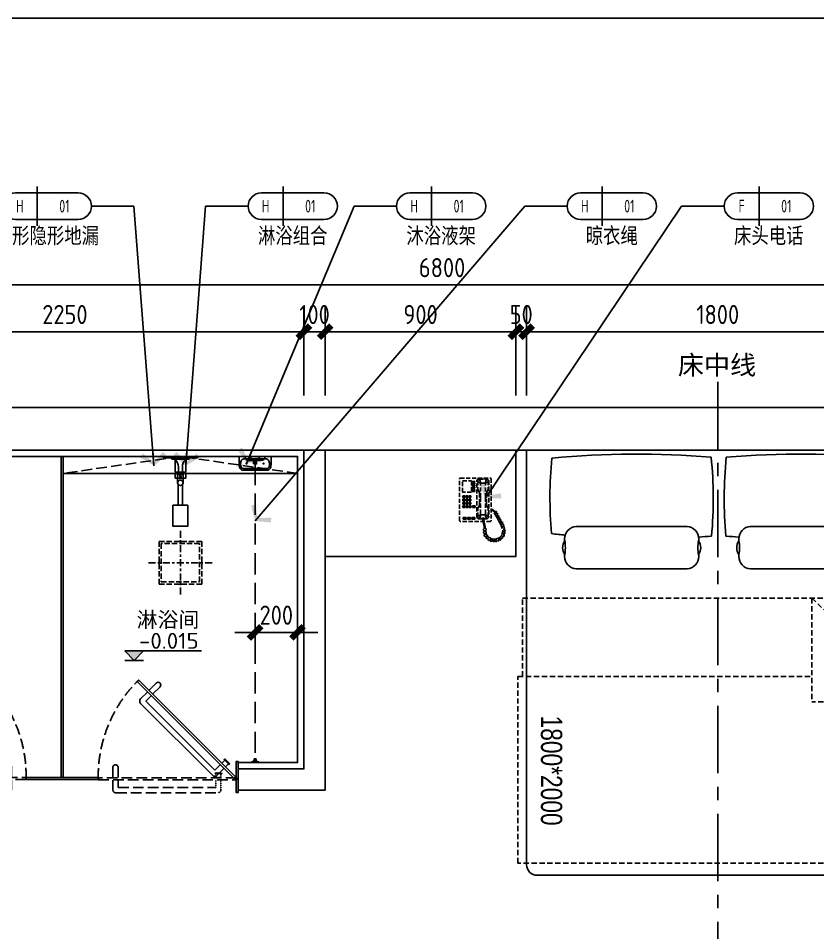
# Model space of a CAD drawing. Extents: x 220391 to 385981, y 332279 to 483868.
# Drawn here: x 236271 to 240033, y 479567 to 483868 of the extents above; entities that cross this region are included whole.
import ezdxf
from ezdxf.enums import TextEntityAlignment as Align

# ---------------------------------------------------------------- set-up
doc = ezdxf.new("R2010")
doc.units = 0
doc.header["$MEASUREMENT"] = 0
for name, pattern in [('ACAD_ISO03W100', [30, 12, -18]), ('CENTER', [50.8, 31.75, -6.35, 6.35, -6.35]), ('DASH', [0.35, 0.25, -0.1]), ('DOM-虚线', [0.35, 0.25, -0.1]), ('HIDDEN', [0.375, 0.25, -0.125, 0, 0]), ('家具平面底图$0$DOM-虚线', [0.35, 0.25, -0.1]), ('家具平面底图$0$DOM-门开启线', [0.666666, 0.333333, -0.111111, 0.111111, -0.111111])]:
    doc.linetypes.add(name, pattern=pattern)
for name, color, linetype in [('0-索引文字', 50, 'Continuous'), ('F-洁具-DOM', 1, 'Continuous'), ('F-活动家私(0.25)-DOM', 51, 'Continuous'), ('G-建筑窗线 、玻璃隔断', 2, 'Continuous'), ('G-装饰造型轮廓线、电气提示线', 3, 'Continuous'), ('P-平面门', 2, 'Continuous'), ('墙壁', 160, 'Continuous')]:
    doc.layers.add(name, color=color, linetype=linetype)
doc.styles.add('DOM-romans.shx', font='dim.shx')
doc.styles.add('st', font='', dxfattribs={"width": 0.7})
doc.styles.add('家具平面底图$0$st', font='')
doc.styles.get('st').set_extended_font_data('SimSun')
doc.styles.get('家具平面底图$0$st').set_extended_font_data('YouYuan')
doc.dimstyles.new('DOM_DIM_1 80', dxfattribs={"dimscale": 60, "dimtxt": 1.5, "dimasz": 0.8, "dimexe": 2, "dimexo": 1.5, "dimgap": 0.6, "dimtad": 1, "dimdec": 0, "dimrnd": 5, "dimzin": 12, "dimdsep": 46, "dimtxsty": 'DOM-romans.shx', "dimblk": 'DOM_Dimension_Tick', "dimcen": 0.125, "dimclrd": 44, "dimclre": 44, "dimclrt": 50, "dimadec": 0, "dimazin": 0, "dimtfac": 1, "dimtdec": 0, "dimtix": 1, "dimtmove": 2, "dimatfit": 3, "dimldrblk": 'DOM_Leader_Arrow', "dimfxl": 0, "dimtvp": 1, "dimtolj": 1, "dimtzin": 0, "dimarcsym": 0})

# ---------------------------------------------------------------- blocks, each defined once
blk = doc.blocks.new('dfew333233eeeeeewe')
at = {"color": 8, "linetype": 'DASH', "ltscale": 0.2}
for p, q in [((-45.8, -82.3), (-1, -82.3)), ((-36, -107.3), (-1, -107.3))]:
    blk.add_line(p, q, dxfattribs=at)
at = {"color": 1}
for p, q in [((21.7, -100.6), (53.4, -68.9)), ((360.1, -460.5), (21.7, -122.1)), ((46.3, -111.3), (71, -86.6)), ((370.8, -435.9), (46.3, -111.3)), ((404.1, -402.6), (438.3, -368.4)), ((395.6, -411.1), (370.8, -435.9)), ((413.3, -428.8), (381.6, -460.5))]:
    blk.add_line(p, q, dxfattribs=at)
at = {"color": 8, "linetype": 'DASH', "ltscale": 200}
for p, q in [((-61, -576.1), (-61, -97.5)), ((-36, -566.3), (-36, -107.3)), ((-1, -591.3), (-45.8, -591.3)), ((-1, -566.3), (-36, -566.3)), ((11, -566.3), (59.4, -566.3))]:
    blk.add_line(p, q, dxfattribs=at)
blk.add_lwpolyline([(0, -10), (10, -10), (10, -660), (0, -660)], close=True, dxfattribs=at)
at = {"color": 1}
for points in [[(2.9, -17.1), (10, -10), (469.6, -469.6), (462.5, -476.7)], [(75, -41), (98.9, -64.9), (96.1, -67.8), (72.2, -43.9)], [(92.9, -64.7), (79.5, -78.1), (61.8, -60.4), (75.3, -47)]]:
    blk.add_lwpolyline(points, close=True, dxfattribs=at)
at = {"color": 8, "linetype": 'DASH', "ltscale": 0.2}
for points in [[(30, -107.3), (11, -107.3), (11, -82.3), (30, -82.3)], [(34, -77.9), (34, -111.7), (30, -111.7), (30, -77.9)]]:
    blk.add_lwpolyline(points, close=True, dxfattribs=at)
at = {"color": 1}
blk.add_lwpolyline([(421.7, -420.3), (455.3, -386.8)], dxfattribs=at)
at = {"color": 8, "linetype": 'DASH', "ltscale": 200}
blk.add_lwpolyline([(11, -591.3), (58.5, -591.3)], dxfattribs=at)
at = {"color": 8, "linetype": 'DASH', "ltscale": 0.2}
blk.add_arc((-45.8, -97.5), 15.2, 90, 180, dxfattribs=at)
at = {"color": 1}
for centre, radius, start, end in [((32.4, -111.3), 15.2, 135, 225), ((446.5, -377.9), 12.5, 314.9499, 133.5151), ((370.8, -449.7), 15.2, 225, 315)]:
    blk.add_arc(centre, radius, start, end, dxfattribs=at)
at = {"color": 8, "linetype": 'DASH', "ltscale": 200}
for centre, radius, start, end in [((17.2, -27.8), 632.3, 268.892, 315.2265), ((-45.8, -576.1), 15.2, 180, 270), ((58.5, -578.8), 12.5, 269.9499, 88.5151)]:
    blk.add_arc(centre, radius, start, end, dxfattribs=at)
blk = doc.blocks.new('eahrhrhh')
at = {"color": 1}
blk.add_wipeout([(-900, 0), (900, 0), (900, -696.9), (926.1, -696.9), (926.1, -1065.3), (947.8, -1065.3), (947.8, -1942.7), (900, -1942.7), (900, -1950), (898.6, -1961.8), (893.2, -1975.1), (885.4, -1985.4), (874.4, -1993.6), (861.8, -1998.6), (850, -2000), (837.3, -2000), (-850, -2000), (-866.5, -1997.2), (-878.4, -1991.2), (-885.4, -1985.4), (-893.5, -1974.6), (-897.6, -1965.4), (-899.5, -1956.8), (-900, -1950)], dxfattribs=at)
at = {"color": 8, "linetype": 'HIDDEN', "ltscale": 100}
for p in [(443.2, -696.9), (947.8, -1184)]:
    blk.add_line(p, (443.2, -1184), dxfattribs=at)
blk.add_lwpolyline([(-900, 0), (-900, -1950, 0.414214), (-850, -2000), (850, -2000, 0.414214), (900, -1950), (900, 0)], format="xyb", close=True)
at = {"color": 8}
for points in [[(-144.6, -559), (-665.9, -559, -0.392708), (-720.9, -499.8, -0.035252), (-720.3, -491.5, 0.092308), (-720.3, -426.5, -0.035252), (-720.9, -418.1, -0.392708), (-665.9, -359), (-144.6, -359, -0.392708), (-89.7, -418.1, -0.035252), (-90.3, -426.5, 0.092308), (-90.3, -491.5, -0.035252), (-89.7, -499.8, -0.392708), (-144.6, -559, 27.022466)], [(153.7, -559), (675, -559, 0.392708), (729.9, -499.8, 0.035252), (729.3, -491.5, -0.092308), (729.3, -426.5, 0.035252), (729.9, -418.1, 0.392708), (675, -359), (153.7, -359, 0.392708), (98.8, -418.1, 0.035252), (99.3, -426.5, -0.092308), (99.3, -491.5, 0.035252), (98.8, -499.8, 0.392708), (153.7, -559, -27.022466)], [(-720.3, -426.5, 0.307692), (-720.3, -491.5, -1.888889)], [(-90.3, -426.5, -0.307692), (-90.3, -491.5, 1.888889)], [(99.3, -426.5, 0.307692), (99.3, -491.5, -1.888889)], [(729.3, -426.5, -0.307692), (729.3, -491.5, 1.888889)]]:
    blk.add_lwpolyline(points, format="xyb", dxfattribs=at)
at = {"color": 8, "linetype": 'HIDDEN', "ltscale": 100}
for points in [[(-918.8, -1065.3), (-918.8, -696.9), (926.1, -696.9), (926.1, -1065.3)], [(443.2, -696.9), (947.8, -1184)], [(824.8, -1065.3), (947.8, -1065.3), (947.8, -1942.7), (-940.5, -1942.7), (-940.5, -1065.3), (443.2, -1065.3)]]:
    blk.add_lwpolyline(points, dxfattribs=at)
at = {"color": 8}
for centre, radius, start, end in [((1123, -224.7), 1912.9, 174.391, 185.0469), ((-384.8, -4244.7), 4225.5, 85.1983, 95.3771), ((-1934.1, -229), 1912.9, 354.724, 5.851), ((1943.1, -229), 1912.9, 174.149, 185.276), ((393.9, -4244.7), 4225.5, 84.6229, 94.8017), ((-1113.9, -224.7), 1912.9, 354.9531, 5.609), ((-368.5, 3293.2), 3709.4, 263.5905, 264.5939), ((-318.5, 3293.2), 3709.4, 273.5253, 274.4716), ((327.5, 3293.2), 3709.4, 265.5284, 266.4747), ((377.5, 3293.2), 3709.4, 275.4061, 276.4095)]:
    blk.add_arc(centre, radius, start, end, dxfattribs=at)
at = {"layer": 'F-活动家私(0.25)-DOM', "color": 8, "style": '家具平面底图$0$st', "width": 0.8}
blk.add_text('1800*2000', height=100, rotation=270, dxfattribs=at).set_placement((-782.2, -1507.5), align=Align.MIDDLE_CENTER)
blk = doc.blocks.new('A$C3f9b4c59')
at = {"layer": 'F-活动家私(0.25)-DOM'}
blk.add_blockref('eahrhrhh', (0, 0), dxfattribs=at)
blk = doc.blocks.new('家具平面底图$0$A$C3001446E')
at = {"color": 8, "linetype": '家具平面底图$0$DOM-门开启线', "ltscale": 100}
for p, q in [((-500, 150), (-500, -150)), ((-350, 0), (-650, 0))]:
    blk.add_line(p, q, dxfattribs=at)
at = {"color": 250}
for p, q in [((-131.9, 9.6), (-229.4, 9.6)), ((-85.6, 12.4), (-124.2, 12.4)), ((-85.6, -13.1), (-85.6, 12.4)), ((-85.6, -9.7), (-85.6, 9)), ((-85.6, 9), (-49.5, 9)), ((-131.9, -10.4), (-229.4, -10.4)), ((-85.6, -13.1), (-124.2, -13.1)), ((0, -25), (-5.9, -25))]:
    blk.add_line(p, q, dxfattribs=at)
for p, q in [((-102.2, 25, 0), (-102.2, -25, 0)), ((-77.2, 25, 0), (-102.2, 25, 0)), ((-74.7, 20.8, 0), (-79.9, 20.8, 0)), ((-77.2, 25, 0), (-77.2, 20.8, 0)), ((-13, 25, 0), (-74.7, 25, 0)), ((-77.2, -25, 0), (-102.2, -25, 0)), ((-74.7, -20.8, 0), (-79.9, -20.8, 0)), ((-77.2, -20.8, 0), (-77.2, -25, 0)), ((-13, -25, 0), (-74.7, -25, 0))]:
    blk.add_line(p, q)
at = {"color": 8}
blk.add_line((-74.7, 25, 0), (-74.7, -25, 0), dxfattribs=at)
at = {"linetype": '家具平面底图$0$DOM-虚线', "ltscale": 100}
blk.add_lwpolyline([(-600, -100), (-600, 100), (-400, 100), (-400, -100)], close=True, dxfattribs=at)
at = {"color": 8, "linetype": '家具平面底图$0$DOM-虚线', "ltscale": 100}
blk.add_lwpolyline([(-590, -90), (-590, 90), (-410, 90), (-410, -90)], close=True, dxfattribs=at)
for points in [[(-6.5, -80), (-6.5, 80), (0, 80), (0, -80)], [(-13, -40), (-13, 40), (-6.5, 40), (-6.5, -40)]]:
    blk.add_lwpolyline(points, close=True)
at = {"color": 250}
for points in [[(-229.4, -35.4), (-229.4, 34.6), (-328.7, 34.6), (-328.7, -35.4)], [(0, -25), (-9.8, -25), (-9.8, 25), (0, 25)]]:
    blk.add_lwpolyline(points, close=True, dxfattribs=at)
for points in [[(-9.8, 25), (-14.6, 25, -0.211273), (-49.5, 9, -0.201002)], [(-9.8, -25), (-14.6, -25, 0.210081), (-49.1, -9.7), (-85.6, -9.7)]]:
    blk.add_lwpolyline(points, format="xyb", dxfattribs=at)
blk.add_circle((-124, -0.4), 12.7, dxfattribs=at)
at = {"color": 8}
blk.add_circle((-93.8, 0), 4.17, dxfattribs=at)
blk.add_arc((-43.8, 0, 0), 41.7, 143.1301, 216.8699, dxfattribs=at)
blk = doc.blocks.new('家具平面底图$0$A$C271434D2')
for p, q in [((75, 0), (-75, 0)), ((-75, 0), (-20, 0)), ((-75, 0), (-75, -38.8)), ((75, 0), (20, 0)), ((75, 0), (75, -38.8)), ((-45.1, -65), (-56.6, -65)), ((-45.1, -65), (45.1, -65)), ((45.1, -65), (56.6, -65))]:
    blk.add_line(p, q)
at = {"color": 8}
for p, q in [((-50.1, -10.4), (-22.9, -10.4)), ((-22.9, -10.4), (22.9, -10.4)), ((-20, 0), (-20, -7.5)), ((20, 0), (20, -7.5)), ((50.1, -10.4), (22.9, -10.4)), ((-45.1, -56.7), (-56.7, -56.7)), ((-45.1, -65), (-45.1, -56.7)), ((45.1, -56.7), (-45.1, -56.7)), ((45.1, -65), (45.1, -56.7)), ((45.1, -56.7), (56.7, -56.7))]:
    blk.add_line(p, q, dxfattribs=at)
for centre in [(-40, -33.5), (0, -33.5), (40, -33.5)]:
    blk.add_circle(centre, 2.5, dxfattribs=at)
for centre, radius, start, end in [((-40.3, -39.7), 34.7, 178.5178, 209.9151), ((40.3, -39.7), 34.7, 330.0849, 1.4822), ((-56.2, -48.5), 16.5, 211.2187, 271.3515), ((56.2, -48.5), 16.5, 268.6485, 328.7813)]:
    blk.add_arc(centre, radius, start, end)
for centre, radius, start, end in [((-22.3, -36.6), 45.6, 176.4902, 196.8871), ((-35.7, -34.3), 32.2, 148.4973, 179.159), ((-49.6, -27), 16.6, 91.8932, 144.9415), ((-22.9, -7.5), 2.95, 270, 0), ((22.9, -7.5), 2.95, 180, 270), ((49.6, -27), 16.6, 35.0585, 88.1068), ((35.7, -34.3), 32.2, 0.841, 31.5027), ((22.3, -36.6), 45.6, 343.1129, 3.5098), ((-56.5, -46.7), 9.98, 198.5079, 269.357), ((56.5, -46.7), 9.98, 270.643, 341.4921)]:
    blk.add_arc(centre, radius, start, end, dxfattribs=at)
blk = doc.blocks.new('A$C0550754B')
at = {"layer": 'F-洁具-DOM'}
for p, q in [((0, 0), (-35, 0)), ((-22.5, 11.7), (-22.5, 14.3)), ((-12.5, 14.3), (-22.5, 14.3)), ((-22.5, 11.7), (-20.8, 11.7)), ((-22.5, 6.3), (-22.5, 9)), ((-22.5, 9), (-20.8, 9)), ((-21, 0), (-21, 0)), ((-12.5, 11.7), (-14.2, 11.7)), ((-12.5, 9), (-14.2, 9)), ((-14, 0), (-14, 0)), ((-12.5, 11.7), (-12.5, 14.3)), ((-12.5, 6.3), (-12.5, 9))]:
    blk.add_line(p, q, dxfattribs=at)
blk.add_lwpolyline([(0, 0), (0, -3), (-35, -3), (-35, 0)], dxfattribs=at)
blk.add_lwpolyline([(-25, 6.3), (-25, 0), (-10, 0), (-10, 6.3)], close=True, dxfattribs=at)
for centre, start, end in [((-20.8, 10.3), 270, 90), ((-14.2, 10.3), 90, 270)]:
    blk.add_arc(centre, 1.33, start, end, dxfattribs=at)
blk = doc.blocks.new('A$C94589583')
at = {"layer": 'F-洁具-DOM'}
for p, q in [((-29.4, 27.5), (-29.4, -27.5)), ((-24.4, 3.5), (-29.4, 3.5)), ((-24.4, -3.5), (-29.4, -3.5))]:
    blk.add_line(p, q, dxfattribs=at)
at = {"layer": 'F-洁具-DOM', "color": 8, "linetype": 'DASH', "ltscale": 400}
blk.add_line((-14.4, 0), (1373.5, 0), dxfattribs=at)
at = {"layer": 'F-洁具-DOM'}
blk.add_lwpolyline([(-14.4, -7.5), (-24.4, -7.5), (-24.4, 7.5), (-14.4, 7.5)], close=True, dxfattribs=at)
for centre, start, end in [((-49.4, 27.5), 0, 90), ((-49.4, -27.5), 270, 0)]:
    blk.add_arc(centre, 20, start, end, dxfattribs=at)
at = {"layer": 'F-洁具-DOM', "xscale": -1, "rotation": 90}
blk.add_blockref('A$C0550754B', (1387.8, -17.5), dxfattribs=at)
blk = doc.blocks.new('DOM_Dimension_Tick')
at = {"color": 0, "linetype": 'ByBlock'}
for p, q in [((-1.091, 0), (0, 0)), ((0, 0), (1.091, 0))]:
    blk.add_line(p, q, dxfattribs=at)
at = {"color": 0, "linetype": 'Continuous', "const_width": 0.608}
blk.add_lwpolyline([(-0.61, -0.61), (0.61, 0.61)], dxfattribs=at)
blk = doc.blocks.new('*D497')
at = {"color": 44, "lineweight": -2, "transparency": 16777216}
for p, q in [((237585, 480997.1), (237585, 480859.7)), ((237337, 480979.7), (237289, 480979.7)), ((237385, 480988.4), (237385, 480859.7)), ((237585, 480979.7), (237385, 480979.7)), ((237633, 480979.7), (237681, 480979.7))]:
    blk.add_line(p, q, dxfattribs=at)
at = {"layer": 'Defpoints', "color": 0, "transparency": 16777216}
for p in [(237385, 481078.4), (237585, 481087.1), (237385, 480979.7)]:
    blk.add_point(p, dxfattribs=at)
at = {"color": 44, "lineweight": -2, "transparency": 16777216, "xscale": 48, "yscale": 48, "zscale": 48}
blk.add_blockref('DOM_Dimension_Tick', (237385, 480979.7), dxfattribs=at)
at = {"color": 44, "lineweight": -2, "transparency": 16777216, "xscale": 48, "yscale": 48, "zscale": 48, "rotation": 180}
blk.add_blockref('DOM_Dimension_Tick', (237585, 480979.7), dxfattribs=at)
at = {"color": 50, "transparency": 16777216, "insert": (237485, 481060.7), "char_height": 90, "attachment_point": 5, "style": 'DOM-romans.shx'}
blk.add_mtext('\\A1;200', dxfattribs=at)
blk = doc.blocks.new('DOM_Leader_Arrow')
at = {"color": 0, "linetype": 'ByBlock'}
blk.add_line((0, 0), (-1.5, 0), dxfattribs=at)
for points in [[(-1.288, 1.003), (-0.895, 1.278), (-0.36, 0), (0, 0)], [(-1.288, -1.003), (-0.895, -1.278), (-0.36, 0), (0, 0)]]:
    blk.add_solid(points, dxfattribs=at)
blk = doc.blocks.new('fsdggag')
at = {"layer": 'F-活动家私(0.25)-DOM', "color": 8, "linetype": 'DOM-虚线', "ltscale": 80}
for p, q in [((-71.8, 204), (-74.7, 201.1)), ((-74.7, 201.1), (-74.7, 2.9)), ((71.8, 204), (-71.8, 204)), ((-56, 199.7), (-63.2, 192.5)), ((-63.2, 192.5), (-63.2, 20.1)), ((-58.9, 195.4), (-60.3, 189.7)), ((-60.3, 189.7), (-60.3, 150.9)), ((-60.3, 189.7), (-47.4, 176.7)), ((-53.2, 198.3), (-58.9, 195.4)), ((-12.9, 199.7), (-56, 199.7)), ((-18.7, 198.3), (-53.2, 198.3)), ((-46, 179.6), (-53.2, 198.3)), ((-47.4, 176.7), (-46, 179.6)), ((-47.4, 112.1), (-47.4, 176.7)), ((-46, 179.6), (-25.9, 179.6)), ((-25.9, 179.6), (-18.7, 198.3)), ((-24.4, 176.7), (-25.9, 179.6)), ((-11.5, 189.7), (-24.4, 176.7)), ((-24.4, 112.1), (-24.4, 176.7)), ((-18.7, 198.3), (-12.9, 195.4)), ((-7.2, 192.5), (-12.9, 199.7)), ((-12.9, 195.4), (-11.5, 189.7)), ((-11.5, 189.7), (-11.5, 150.9)), ((-7.2, 18.7), (-7.2, 192.5)), ((2.9, 183.9), (2.9, 188.2)), ((2.9, 188.2), (14.4, 188.2)), ((14.4, 183.9), (2.9, 183.9)), ((2.9, 179.6), (14.4, 179.6)), ((2.9, 175.3), (2.9, 179.6)), ((14.4, 175.3), (2.9, 175.3)), ((14.4, 188.2), (14.4, 183.9)), ((14.4, 179.6), (14.4, 175.3)), ((18.7, 191.1), (18.7, 137.9)), ((60.3, 191.1), (18.7, 191.1)), ((60.3, 137.9), (60.3, 191.1)), ((74.7, 201.1), (71.8, 204)), ((74.7, 2.9), (74.7, 201.1)), ((-60.3, 150.9), (-57.5, 143.7)), ((-57.5, 143.7), (-53.2, 136.5)), ((-53.2, 136.5), (-51.7, 126.4)), ((-18.7, 136.5), (-20.1, 126.4)), ((-14.4, 143.7), (-18.7, 136.5)), ((-11.5, 150.9), (-14.4, 143.7)), ((2.9, 171), (14.4, 171)), ((2.9, 166.7), (2.9, 171)), ((14.4, 166.7), (2.9, 166.7)), ((2.9, 162.4), (14.4, 162.4)), ((2.9, 158), (2.9, 162.4)), ((14.4, 158), (2.9, 158)), ((2.9, 153.7), (14.4, 153.7)), ((2.9, 149.4), (2.9, 153.7)), ((14.4, 149.4), (2.9, 149.4)), ((2.9, 145.1), (14.4, 145.1)), ((2.9, 140.8), (2.9, 145.1)), ((14.4, 140.8), (2.9, 140.8)), ((14.4, 171), (14.4, 166.7)), ((14.4, 162.4), (14.4, 158)), ((14.4, 153.7), (14.4, 149.4)), ((14.4, 145.1), (14.4, 140.8)), ((18.7, 137.9), (60.3, 137.9)), ((-51.7, 126.4), (-51.7, 112.1)), ((-51.7, 84.8), (-51.7, 112.1)), ((-47.4, 112.1), (-47.4, 34.5)), ((-24.4, 112.1), (-24.4, 34.5)), ((-20.1, 126.4), (-20.1, 112.1)), ((-20.1, 84.8), (-20.1, 112.1)), ((21.6, 120.7), (21.6, 112.1)), ((30.2, 120.7), (21.6, 120.7)), ((21.6, 112.1), (30.2, 112.1)), ((30.2, 104.9), (21.6, 104.9)), ((21.6, 104.9), (21.6, 96.3)), ((21.6, 96.3), (30.2, 96.3)), ((21.6, 89.1), (21.6, 80.5)), ((30.2, 89.1), (21.6, 89.1)), ((30.2, 112.1), (30.2, 120.7)), ((30.2, 96.3), (30.2, 104.9)), ((30.2, 80.5), (30.2, 89.1)), ((44.5, 120.7), (35.9, 120.7)), ((35.9, 120.7), (35.9, 112.1)), ((35.9, 112.1), (44.5, 112.1)), ((44.5, 104.9), (35.9, 104.9)), ((35.9, 104.9), (35.9, 96.3)), ((35.9, 96.3), (44.5, 96.3)), ((44.5, 89.1), (35.9, 89.1)), ((35.9, 89.1), (35.9, 80.5)), ((44.5, 112.1), (44.5, 120.7)), ((44.5, 96.3), (44.5, 104.9)), ((44.5, 80.5), (44.5, 89.1)), ((58.9, 120.7), (50.3, 120.7)), ((50.3, 120.7), (50.3, 112.1)), ((50.3, 112.1), (58.9, 112.1)), ((58.9, 104.9), (50.3, 104.9)), ((50.3, 104.9), (50.3, 96.3)), ((50.3, 96.3), (58.9, 96.3)), ((58.9, 89.1), (50.3, 89.1)), ((50.3, 89.1), (50.3, 80.5)), ((58.9, 112.1), (58.9, 120.7)), ((58.9, 96.3), (58.9, 104.9)), ((58.9, 80.5), (58.9, 89.1)), ((-99.8, 43.3), (-98.7, 46.5)), ((-95.2, 35.7), (-99.8, 43.3)), ((-98.7, 46.5), (-95.5, 47.3)), ((-95.5, 47.3), (-90.2, 47.6)), ((-88.8, 43.8), (-91.7, 43.8)), ((-91.7, 43.8), (-88.2, 40.9)), ((-90.2, 47.6), (-86.1, 53.1)), ((-87, 45.6), (-88.8, 43.8)), ((-83.2, 48.2), (-87, 45.6)), ((-86.1, 53.1), (-82.7, 55.2)), ((-80, 50.5), (-83.2, 48.2)), ((-82.7, 55.2), (-74.7, 56)), ((-74.7, 51.7), (-80, 50.5)), ((-60.3, 60.3), (-57.5, 67.5)), ((-60.3, 21.6), (-60.3, 60.3)), ((-57.5, 67.5), (-53.2, 74.7)), ((-53.2, 74.7), (-51.7, 84.8)), ((-18.7, 74.7), (-20.1, 84.8)), ((-14.4, 67.5), (-18.7, 74.7)), ((-11.5, 60.3), (-14.4, 67.5)), ((-11.5, 21.6), (-11.5, 60.3)), ((12.9, 73.3), (1.4, 73.3)), ((1.4, 73.3), (1.4, 64.7)), ((1.4, 64.7), (12.9, 64.7)), ((12.9, 64.7), (12.9, 73.3)), ((21.6, 80.5), (30.2, 80.5)), ((30.2, 73.3), (21.6, 73.3)), ((21.6, 73.3), (21.6, 64.7)), ((21.6, 64.7), (30.2, 64.7)), ((30.2, 64.7), (30.2, 73.3)), ((35.9, 80.5), (44.5, 80.5)), ((44.5, 73.3), (35.9, 73.3)), ((35.9, 73.3), (35.9, 64.7)), ((35.9, 64.7), (44.5, 64.7)), ((44.5, 64.7), (44.5, 73.3)), ((50.3, 80.5), (58.9, 80.5)), ((58.9, 73.3), (50.3, 73.3)), ((50.3, 73.3), (50.3, 64.7)), ((50.3, 64.7), (58.9, 64.7)), ((58.9, 64.7), (58.9, 73.3)), ((-121.6, 3.4), (-118.4, 9.5)), ((-117.3, -4.5), (-121.6, 3.4)), ((-110, 1.7), (-119.3, -15.2)), ((-118.4, 9.5), (-110.6, 6.9)), ((-115.8, 13.6), (-112.9, 20)), ((-110.6, 6.9), (-115.8, 13.6)), ((-112.9, 20), (-105, 16.5)), ((-111.2, 23.2), (-108.8, 27.8)), ((-105, 16.5), (-111.2, 23.2)), ((-108.8, 4.6), (-110.9, 4)), ((-110.9, 4), (-110, 1.7)), ((-108.8, 27.8), (-100.4, 25.2)), ((-102.7, 16.5), (-108.8, 4.6)), ((-105, 33.7), (-102.7, 38)), ((-100.4, 25.2), (-105, 33.7)), ((-102.7, 38), (-95.2, 35.7)), ((-93.4, 32.2), (-102.7, 16.5)), ((-88.2, 40.9), (-93.4, 32.2)), ((-74.7, 2.9), (-71.8, 0)), ((-71.8, 0), (71.8, 0)), ((-63.2, 20.1), (-56, 11.5)), ((-60.3, 21.6), (-47.4, 34.5)), ((-58.9, 15.8), (-60.3, 21.6)), ((-53.2, 12.9), (-58.9, 15.8)), ((-56, 11.5), (-39.2, 11.5)), ((-46, 31.6), (-53.2, 12.9)), ((-39.1, 12.9), (-53.2, 12.9)), ((-47.4, 34.5), (-46, 31.6)), ((-46, 31.6), (-25.9, 31.6)), ((-41.7, -3.6), (-39.6, 5.7)), ((-39.6, 5.7), (-38.8, 17.2)), ((-38.8, 17.2), (-34.5, 17.2)), ((-34.7, 4.9), (-38.2, -9.7)), ((-34.5, 17.2), (-34.7, 4.9)), ((-18.7, 12.9), (-34.6, 12.9)), ((-34.6, 11.5), (-14.4, 11.5)), ((-24.4, 34.5), (-25.9, 31.6)), ((-25.9, 31.6), (-18.7, 12.9)), ((-11.5, 21.6), (-24.4, 34.5)), ((-18.7, 12.9), (-12.9, 15.8)), ((-14.4, 11.5), (-7.2, 18.7)), ((-12.9, 15.8), (-11.5, 21.6)), ((2.9, 18.7), (17.2, 18.7)), ((2.9, 10.1), (2.9, 18.7)), ((17.2, 10.1), (2.9, 10.1)), ((17.2, 18.7), (17.2, 10.1)), ((23, 10.1), (23, 18.7)), ((23, 18.7), (37.4, 18.7)), ((37.4, 10.1), (23, 10.1)), ((37.4, 18.7), (37.4, 10.1)), ((43.1, 10.1), (43.1, 18.7)), ((43.1, 18.7), (57.5, 18.7)), ((57.5, 10.1), (43.1, 10.1)), ((57.5, 18.7), (57.5, 10.1)), ((71.8, 0), (74.7, 2.9)), ((-140.8, -45.8), (-139.4, -38.5)), ((-139.4, -38.5), (-131.5, -38.5)), ((-137.6, -32.7), (-135.6, -26)), ((-131.5, -38.5), (-137.6, -32.7)), ((-135.6, -26), (-126.3, -26.3)), ((-134.7, -23.1), (-132.1, -14.4)), ((-126.3, -26.3), (-134.7, -23.1)), ((-132.1, -14.4), (-123.4, -15.2)), ((-119.3, -15.2), (-128.9, -42.6)), ((-128.9, -42.6), (-124.8, -64.4)), ((-128.6, -6.8), (-125.4, -2.1)), ((-123.4, -15.2), (-128.6, -6.8)), ((-125.4, -2.1), (-117.3, -4.5)), ((-51.3, -60.6), (-49.8, -42.3)), ((-51, -35.6), (-45.7, -31.8)), ((-49.8, -42.3), (-51, -35.6)), ((-38.5, -42.9), (-46.9, -44.3)), ((-46, -24.2), (-45.2, -17.3)), ((-45.7, -31.8), (-46, -24.2)), ((-45.2, -17.3), (-41.7, -3.6)), ((-41.4, -30.9), (-42.2, -32.7)), ((-42.2, -32.7), (-39, -35.9)), ((-38.2, -9.7), (-41.7, -23.4)), ((-41.7, -23.4), (-41.4, -30.9)), ((-39, -35.9), (-38.5, -42.9)), ((-131.8, -48.4), (-140.8, -45.8)), ((-139.4, -52.8), (-131.8, -48.4)), ((-138.2, -58.6), (-139.4, -52.8)), ((-129.2, -58.3), (-138.2, -58.6)), ((-136.2, -66.1), (-129.2, -58.3)), ((-133.8, -72), (-136.2, -66.1)), ((-125.4, -69.3), (-133.8, -72)), ((-129.5, -77.2), (-125.4, -69.3)), ((-125.7, -80.7), (-129.5, -77.2)), ((-117.6, -77.2), (-125.7, -80.7)), ((-124.8, -64.4), (-112, -76.9)), ((-121, -85.1), (-117.6, -77.2)), ((-116.4, -89.1), (-121, -85.1)), ((-110.3, -81.6), (-116.4, -89.1)), ((-112, -76.9), (-95.2, -84.2)), ((-111.2, -90.3), (-110.3, -81.6)), ((-95.2, -84.2), (-77.7, -82.7)), ((-77.7, -82.7), (-62.3, -74.6)), ((-64.3, -89.1), (-71.3, -83.3)), ((-71.3, -83.3), (-70.4, -92.9)), ((-58.8, -85.6), (-64.3, -89.1)), ((-62.3, -74.6), (-51.3, -60.6)), ((-53.3, -82.7), (-60, -77.8)), ((-60, -77.8), (-58.8, -85.6)), ((-48.9, -77.5), (-53.3, -82.7)), ((-44.3, -71.1), (-53, -69.3)), ((-53, -69.3), (-48.9, -77.5)), ((-39.3, -57.1), (-48.6, -58)), ((-48.6, -58), (-40.5, -64.4)), ((-46.9, -44.3), (-38.8, -49.3)), ((-40.5, -64.4), (-44.3, -71.1)), ((-38.8, -49.3), (-39.3, -57.1)), ((-106.5, -92.6), (-111.2, -90.3)), ((-99.8, -86.8), (-106.5, -92.6)), ((-99.5, -94.7), (-99.8, -86.8)), ((-94, -96.1), (-99.5, -94.7)), ((-90.8, -86.8), (-94, -96.1)), ((-88.8, -95.2), (-90.8, -86.8)), ((-83.8, -94.7), (-88.8, -95.2)), ((-80.3, -86.8), (-83.8, -94.7)), ((-76.6, -94.7), (-80.3, -86.8)), ((-70.4, -92.9), (-76.6, -94.7))]:
    blk.add_line(p, q, dxfattribs=at)
blk = doc.blocks.new('DOM-平面标高符号')
blk.add_hatch(color=256).paths.add_polyline_path([(1.47, 1.5), (0, 0), (-1.47, 1.5)])
at = {"color": 150}
for p, q in [((-1.47, 1.5), (10.53, 1.5)), ((-1.47, 0), (1.47, 0))]:
    blk.add_line(p, q, dxfattribs=at)
blk.add_lwpolyline([(1.47, 1.5), (0, 0), (-1.47, 1.5)], close=True, dxfattribs=at)
at = {"style": 'DOM-romans.shx', "width": 0.444477}
blk.add_attdef('ELEV', text='', height=2.5, dxfattribs=at).set_placement((0.75, 1.82), (10.11, 1.82), align=Align.FIT)
blk = doc.blocks.new('*D501')
at = {"color": 44, "lineweight": -2, "transparency": 16777216}
for p, q in [((235365.2, 482093.8), (235365.2, 482513.8)), ((237615, 482093.8), (237615, 482513.8)), ((235413.2, 482393.8), (237567, 482393.8))]:
    blk.add_line(p, q, dxfattribs=at)
at = {"layer": 'Defpoints', "color": 0, "transparency": 16777216}
for p in [(237615, 482393.8), (235365.2, 481837.1), (237615, 481837.1)]:
    blk.add_point(p, dxfattribs=at)
at = {"color": 44, "lineweight": -2, "transparency": 16777216, "xscale": 48, "yscale": 48, "zscale": 48, "rotation": 180}
blk.add_blockref('DOM_Dimension_Tick', (235365.2, 482393.8), dxfattribs=at)
at = {"color": 44, "lineweight": -2, "transparency": 16777216, "xscale": 48, "yscale": 48, "zscale": 48}
blk.add_blockref('DOM_Dimension_Tick', (237615, 482393.8), dxfattribs=at)
at = {"color": 50, "transparency": 16777216, "insert": (236490.1, 482474.8), "char_height": 90, "attachment_point": 5, "style": 'DOM-romans.shx'}
blk.add_mtext('\\A1;2250', dxfattribs=at)
blk = doc.blocks.new('*D502')
at = {"color": 44, "lineweight": -2, "transparency": 16777216}
for p, q in [((237615, 482093.8), (237615, 482513.8)), ((237715, 482093.8), (237715, 482513.8)), ((237567, 482393.8), (237519, 482393.8)), ((237615, 482393.8), (237715, 482393.8)), ((237763, 482393.8), (237811, 482393.8))]:
    blk.add_line(p, q, dxfattribs=at)
at = {"layer": 'Defpoints', "color": 0, "transparency": 16777216}
for p in [(237715, 482393.8), (237615, 481837.1), (237715, 481837.1)]:
    blk.add_point(p, dxfattribs=at)
at = {"color": 44, "lineweight": -2, "transparency": 16777216, "xscale": 48, "yscale": 48, "zscale": 48}
blk.add_blockref('DOM_Dimension_Tick', (237615, 482393.8), dxfattribs=at)
at = {"color": 44, "lineweight": -2, "transparency": 16777216, "xscale": 48, "yscale": 48, "zscale": 48, "rotation": 180}
blk.add_blockref('DOM_Dimension_Tick', (237715, 482393.8), dxfattribs=at)
at = {"color": 50, "transparency": 16777216, "insert": (237665, 482474.8), "char_height": 90, "attachment_point": 5, "style": 'DOM-romans.shx'}
blk.add_mtext('\\A1;100', dxfattribs=at)
blk = doc.blocks.new('*D503')
at = {"color": 44, "lineweight": -2, "transparency": 16777216}
for p, q in [((237715, 482093.8), (237715, 482513.8)), ((238612.7, 482093.8), (238612.7, 482513.8)), ((237763, 482393.8), (238564.7, 482393.8))]:
    blk.add_line(p, q, dxfattribs=at)
at = {"layer": 'Defpoints', "color": 0, "transparency": 16777216}
for p in [(238612.7, 482393.8), (237715, 481837.1), (238612.7, 481829.7)]:
    blk.add_point(p, dxfattribs=at)
at = {"color": 44, "lineweight": -2, "transparency": 16777216, "xscale": 48, "yscale": 48, "zscale": 48, "rotation": 180}
blk.add_blockref('DOM_Dimension_Tick', (237715, 482393.8), dxfattribs=at)
at = {"color": 44, "lineweight": -2, "transparency": 16777216, "xscale": 48, "yscale": 48, "zscale": 48}
blk.add_blockref('DOM_Dimension_Tick', (238612.7, 482393.8), dxfattribs=at)
at = {"color": 50, "transparency": 16777216, "insert": (238163.8, 482474.8), "char_height": 90, "attachment_point": 5, "style": 'DOM-romans.shx'}
blk.add_mtext('\\A1;900', dxfattribs=at)
blk = doc.blocks.new('*D505')
at = {"color": 44, "lineweight": -2, "transparency": 16777216}
for p, q in [((234865.2, 482314.2), (234865.2, 482734.2)), ((241665.2, 482314.2), (241665.2, 482734.2)), ((241617.2, 482614.2), (234913.2, 482614.2))]:
    blk.add_line(p, q, dxfattribs=at)
at = {"layer": 'Defpoints', "color": 0, "transparency": 16777216}
for p in [(234865.2, 482614.2), (234865.2, 481837.1), (241665.2, 481837.1)]:
    blk.add_point(p, dxfattribs=at)
at = {"color": 44, "lineweight": -2, "transparency": 16777216, "xscale": 48, "yscale": 48, "zscale": 48, "rotation": 180}
blk.add_blockref('DOM_Dimension_Tick', (234865.2, 482614.2), dxfattribs=at)
at = {"color": 44, "lineweight": -2, "transparency": 16777216, "xscale": 48, "yscale": 48, "zscale": 48}
blk.add_blockref('DOM_Dimension_Tick', (241665.2, 482614.2), dxfattribs=at)
at = {"color": 50, "transparency": 16777216, "insert": (238265.2, 482695.2), "char_height": 90, "attachment_point": 5, "style": 'DOM-romans.shx'}
blk.add_mtext('\\A1;6800', dxfattribs=at)
blk = doc.blocks.new('DOM-立面家具标注符号-002')
blk.add_line((0, 3.1), (0, -3.1))
at = {"color": 150}
blk.add_lwpolyline([(-3.4, 2.1, 1), (-3.4, -2.1), (6.4, -2.1, 1), (6.4, 2.1)], format="xyb", close=True, dxfattribs=at)
at = {"style": 'st', "width": 0.8, "flags": 4}
blk.add_attdef('ITEM6', text='', height=2.5, dxfattribs=at).set_placement((-6, 0), align=Align.MIDDLE_RIGHT)
at = {"style": 'DOM-romans.shx', "width": 0.8}
for tag, flags, p in [('NUM1', 12, (-2.75, 0)), ('NUM2', 4, (4.25, 0)), ('NUM4', 4, (1.5, -4.6)), ('NUM5', 4, (1.5, -7.6))]:
    blk.add_attdef(tag, text='', height=2, dxfattribs=dict(at, flags=flags)).set_placement(p, align=Align.MIDDLE)
at = {"style": 'st', "width": 0.8, "flags": 4}
blk.add_attdef('NUM3', text='', height=2.5, dxfattribs=at).set_placement((9, 0), align=Align.MIDDLE_LEFT)
blk.add_attdef('NUM7', text='', height=2.5, dxfattribs=at).set_placement((1.5, -10.85), align=Align.MIDDLE_CENTER)
blk = doc.blocks.new('A$Cd317c2f2')
at = {"layer": '0-索引文字'}
ref = blk.add_blockref('DOM-立面家具标注符号-002', (165, 0), dxfattribs=dict(at, xscale=30, yscale=30, zscale=30))
ref.add_attrib('NUM1', 'H', dxfattribs={"layer": '0', "height": 60, "style": 'DOM-romans.shx', "width": 0.8}).set_placement((82.5, 0), align=Align.MIDDLE)
ref.add_attrib('NUM2', '01', dxfattribs={"layer": '0', "height": 60, "style": 'DOM-romans.shx', "width": 0.8}).set_placement((292.5, 0), align=Align.MIDDLE)
ref.add_attrib('NUM7', '晾衣绳', dxfattribs={"layer": '0', "height": 75, "style": 'st', "width": 0.8}).set_placement((210, -138), align=Align.MIDDLE_CENTER)
blk = doc.blocks.new('ehrhhh')
at = {"color": 0}
blk.add_lwpolyline([(292356.6, 474869.8), (315961.1, 474869.8), (315961.1, 466871.5), (292356.6, 466871.5)], close=True, dxfattribs=at)
blk = doc.blocks.new('*D806')
at = {"color": 44, "lineweight": -2, "transparency": 16777216}
for p, q in [((238612.7, 482093.8), (238612.7, 482513.8)), ((238662.7, 482093.8), (238662.7, 482513.8)), ((238564.7, 482393.8), (238516.7, 482393.8)), ((238662.7, 482393.8), (238612.7, 482393.8)), ((238710.7, 482393.8), (238758.7, 482393.8))]:
    blk.add_line(p, q, dxfattribs=at)
at = {"layer": 'Defpoints', "color": 0, "transparency": 16777216}
for p in [(238612.7, 482393.8), (238612.7, 481709.2), (238662.7, 481709.2)]:
    blk.add_point(p, dxfattribs=at)
at = {"color": 44, "lineweight": -2, "transparency": 16777216, "xscale": 48, "yscale": 48, "zscale": 48}
blk.add_blockref('DOM_Dimension_Tick', (238612.7, 482393.8), dxfattribs=at)
at = {"color": 44, "lineweight": -2, "transparency": 16777216, "xscale": 48, "yscale": 48, "zscale": 48, "rotation": 180}
blk.add_blockref('DOM_Dimension_Tick', (238662.7, 482393.8), dxfattribs=at)
at = {"color": 50, "transparency": 16777216, "insert": (238637.7, 482474.8), "char_height": 90, "attachment_point": 5, "style": 'DOM-romans.shx'}
blk.add_mtext('\\A1;50', dxfattribs=at)
blk = doc.blocks.new('*D807')
at = {"color": 44, "lineweight": -2, "transparency": 16777216}
for p, q in [((238662.7, 482093.8), (238662.7, 482513.8)), ((240462.7, 482093.8), (240462.7, 482513.8)), ((238710.7, 482393.8), (240414.7, 482393.8))]:
    blk.add_line(p, q, dxfattribs=at)
at = {"layer": 'Defpoints', "color": 0, "transparency": 16777216}
for p in [(240462.7, 482393.8), (238662.7, 481630.9), (240462.7, 481630.9)]:
    blk.add_point(p, dxfattribs=at)
at = {"color": 44, "lineweight": -2, "transparency": 16777216, "xscale": 48, "yscale": 48, "zscale": 48, "rotation": 180}
blk.add_blockref('DOM_Dimension_Tick', (238662.7, 482393.8), dxfattribs=at)
at = {"color": 44, "lineweight": -2, "transparency": 16777216, "xscale": 48, "yscale": 48, "zscale": 48}
blk.add_blockref('DOM_Dimension_Tick', (240462.7, 482393.8), dxfattribs=at)
at = {"color": 50, "transparency": 16777216, "insert": (239562.7, 482474.8), "char_height": 90, "attachment_point": 5, "style": 'DOM-romans.shx'}
blk.add_mtext('\\A1;1800', dxfattribs=at)

msp = doc.modelspace()

# ---------------------------------------------------------------- linework, layer by layer
at = {"color": 4}
for p, q in [((241865.2, 482037.1), (235265.2, 482037.1)), ((235365.2, 481837.1), (241665.2, 481837.1)), ((237715, 481837.1), (237615, 481837.1)), ((237715, 480237.1), (237715, 481837.1)), ((237305.9, 480337.1), (237305.9, 480367.1))]:
    msp.add_line(p, q, dxfattribs=at)
at = {"color": 1}
for points in [[(237585, 481807.4), (237585, 481727.4), (236482.4, 481727.4), (236482.4, 481806.9)], [(237305.9, 480367.1), (237305.9, 480372.1), (237295.9, 480372.1), (237295.9, 480237.1), (237295.9, 480227.1), (237305.9, 480227.1)]]:
    msp.add_lwpolyline(points, close=True, dxfattribs=at)
at = {"color": 4}
msp.add_lwpolyline([(237715, 480237.1), (237305.9, 480237.1), (237305.9, 480337.1), (237615, 480337.1), (237615, 481837.1)], dxfattribs=at)
at = {"layer": 'F-洁具-DOM', "color": 8, "linetype": 'DASH', "ltscale": 200}
msp.add_lwpolyline([(237585, 481727.4), (237033.7, 481807.1), (236482.4, 481727.4)], dxfattribs=at)
at = {"layer": 'G-建筑窗线 、玻璃隔断', "color": 1, "ltscale": 20}
for points in [[(236472.4, 481807.1), (236482.4, 481807.1), (236482.4, 480297.1), (236472.4, 480297.1)], [(236307.4, 480287.1), (236307.4, 480297.1), (236647.4, 480297.1), (236647.4, 480287.1)]]:
    msp.add_lwpolyline(points, close=True, dxfattribs=at)
at = {"layer": 'G-装饰造型轮廓线、电气提示线', "ltscale": 20}
msp.add_lwpolyline([(235647.9, 480365.8), (235395.2, 480365.8), (235395.2, 481807.1), (237585, 481807.1), (237585, 480367.1), (237305.9, 480367.1)], dxfattribs=at)

# ---------------------------------------------------------------- block references
at = {"color": 4}
msp.add_blockref('A$Cd317c2f2', (238853.9, 482984.4), dxfattribs=at)
at = {"color": 4, "rotation": 270}
msp.add_blockref('A$C94589583', (237385, 481758), dxfattribs=at)
at = {"layer": '0-索引文字'}
ref = msp.add_blockref('DOM-立面家具标注符号-002', (236360.2, 482984.4, 0), dxfattribs=dict(at, xscale=30, yscale=30, zscale=30))
ref.add_attrib('NUM1', 'H', dxfattribs={"layer": '0', "height": 60, "style": 'DOM-romans.shx', "width": 0.8}).set_placement((236277.7, 482984.4, 0), align=Align.MIDDLE)
ref.add_attrib('NUM2', '01', dxfattribs={"layer": '0', "height": 60, "style": 'DOM-romans.shx', "width": 0.8}).set_placement((236487.7, 482984.4, 0), align=Align.MIDDLE)
ref.add_attrib('NUM7', '条形隐形地漏', dxfattribs={"layer": '0', "height": 75, "style": 'st', "width": 0.8}).set_placement((236405.2, 482846.4, 0), align=Align.MIDDLE_CENTER)
ref = msp.add_blockref('DOM-立面家具标注符号-002', (237517.3, 482984.4, 0), dxfattribs=dict(at, xscale=30, yscale=30, zscale=30))
ref.add_attrib('NUM1', 'H', dxfattribs={"layer": '0', "height": 60, "style": 'DOM-romans.shx', "width": 0.8}).set_placement((237434.8, 482984.4, 0), align=Align.MIDDLE)
ref.add_attrib('NUM2', '01', dxfattribs={"layer": '0', "height": 60, "style": 'DOM-romans.shx', "width": 0.8}).set_placement((237644.8, 482984.4, 0), align=Align.MIDDLE)
ref.add_attrib('NUM7', '淋浴组合', dxfattribs={"layer": '0', "height": 75, "style": 'st', "width": 0.8}).set_placement((237562.3, 482846.4, 0), align=Align.MIDDLE_CENTER)
ref = msp.add_blockref('DOM-立面家具标注符号-002', (238215.9, 482984.4), dxfattribs=dict(at, xscale=30, yscale=30, zscale=30))
ref.add_attrib('NUM1', 'H', dxfattribs={"layer": '0', "height": 60, "style": 'DOM-romans.shx', "width": 0.8}).set_placement((238133.4, 482984.4), align=Align.MIDDLE)
ref.add_attrib('NUM2', '01', dxfattribs={"layer": '0', "height": 60, "style": 'DOM-romans.shx', "width": 0.8}).set_placement((238343.4, 482984.4), align=Align.MIDDLE)
ref.add_attrib('NUM7', '沐浴液架', dxfattribs={"layer": '0', "height": 75, "style": 'st', "width": 0.8}).set_placement((238260.9, 482846.4), align=Align.MIDDLE_CENTER)
ref = msp.add_blockref('DOM-立面家具标注符号-002', (239757.7, 482984.4), dxfattribs=dict(at, xscale=30, yscale=30, zscale=30))
ref.add_attrib('NUM1', 'F', dxfattribs={"layer": '0', "height": 60, "style": 'DOM-romans.shx', "width": 0.8}).set_placement((239675.2, 482984.4), align=Align.MIDDLE)
ref.add_attrib('NUM2', '01', dxfattribs={"layer": '0', "height": 60, "style": 'DOM-romans.shx', "width": 0.8}).set_placement((239885.2, 482984.4), align=Align.MIDDLE)
ref.add_attrib('NUM7', '床头电话', dxfattribs={"layer": '0', "height": 75, "style": 'st', "width": 0.8}).set_placement((239802.7, 482846.4), align=Align.MIDDLE_CENTER)
ref = msp.add_blockref('DOM-平面标高符号', (236816.3, 480847.7), dxfattribs=dict(at, xscale=30, yscale=30, zscale=30))
ref.add_attrib('ELEV', '-0.015', dxfattribs={"layer": '0', "height": 75, "style": 'DOM-romans.shx', "width": 0.802779}).set_placement((236838.7, 480902.4), (237119.7, 480902.4), align=Align.FIT)
at = {"layer": 'F-洁具-DOM', "xscale": -1, "rotation": 270}
msp.add_blockref('家具平面底图$0$A$C3001446E', (237033.7, 481807.2), dxfattribs=at)
at = {"layer": 'F-洁具-DOM', "xscale": -1}
msp.add_blockref('家具平面底图$0$A$C271434D2', (237385, 481807.1), dxfattribs=at)
at = {"layer": 'F-活动家私(0.25)-DOM', "xscale": -1}
msp.add_blockref('fsdggag', (238421.8, 481501.7), dxfattribs=at)
at = {"layer": 'P-平面门', "rotation": 90.00000000000001}
msp.add_blockref('dfew333233eeeeeewe', (235647.4, 480287.1), dxfattribs=at)
at = {"layer": 'P-平面门', "xscale": -1, "rotation": 270}
msp.add_blockref('dfew333233eeeeeewe', (237306.9, 480285.8), dxfattribs=at)

# ---------------------------------------------------------------- texts
at = {"color": 50, "attachment_point": 5, "style": 'DOM-romans.shx'}
for s, insert, char_height in [('\\A1;{\\fSimSun|b0|i0|c134|p2;床中线}', (239559.1, 482232.4), 90), ('\\A1;{\\fSimSun|b0|i0|c134|p2;淋浴间}', (236975.3, 481035.7), 72)]:
    msp.add_mtext(s, dxfattribs=dict(at, insert=insert, char_height=char_height))

# ---------------------------------------------------------------- dimensions: what is measured, and where the dimension line sits
at = {"color": 4}
for base, p1, p2, picture, middle in [((237615, 482393.8), (235365.2, 481837.1), (237615, 481837.1), '*D501', (236490.1, 482474.8)), ((237715, 482393.8), (237615, 481837.1), (237715, 481837.1), '*D502', (237665, 482474.8)), ((237385, 480979.7), (237585, 481087.1), (237385, 481078.4), '*D497', (237485, 481060.7))]:
    dim = msp.add_linear_dim(base=base, p1=p1, p2=p2, dimstyle='DOM_DIM_1 80', dxfattribs=at)
    dim.commit()
    dim.dimension.update_dxf_attribs({"geometry": picture, "text_midpoint": middle})

# ---------------------------------------------------------------- leaders
for points in [[(236908.8, 481763.4, 0), (236815.2, 482984.4, 0), (236615.2, 482984.4, 0)], [(237058.7, 481763.4, 0), (237152.3, 482984.4, 0), (237352.3, 482984.4, 0)], [(237345, 481773.6), (237850.9, 482984.4), (238050.9, 482984.4)]]:
    msp.add_leader(points, dimstyle='DOM_DIM_1 80', override={"dimgap": 0.6, "dimtad": 0}, dxfattribs=at)

# ---------------------------------------------------------------- next in the draw order: block references
at = {"layer": '墙壁', "color": 4, "linetype": 'ACAD_ISO03W100'}
msp.add_blockref('A$C3f9b4c59', (239562.7, 481837.1), dxfattribs=at)

# ---------------------------------------------------------------- next in the draw order: linework, layer by layer
at = {"color": 8, "linetype": 'CENTER', "ltscale": 10}
msp.add_line((239562.7, 482158.5), (239562.7, 477974.1), dxfattribs=at)
at = {"color": 2}
msp.add_lwpolyline([(237715, 481337.1), (238612.7, 481337.1), (238612.7, 481837.1), (237715, 481837.1)], close=True, dxfattribs=at)

# ---------------------------------------------------------------- next in the draw order: block references
at = {"color": 4}
msp.add_blockref('ehrhhh', (-71965.3, 8998.3), dxfattribs=at)

# ---------------------------------------------------------------- next in the draw order: dimensions: what is measured, and where the dimension line sits
for base, p1, p2, picture, middle in [((234865.2, 482614.2), (241665.2, 481837.1), (234865.2, 481837.1), '*D505', (238265.2, 482695.2)), ((238612.7, 482393.8), (237715, 481837.1), (238612.7, 481829.7), '*D503', (238163.8, 482474.8)), ((238612.7, 482393.8), (238662.7, 481709.2), (238612.7, 481709.2), '*D806', (238637.7, 482474.8)), ((240462.7, 482393.8), (238662.7, 481630.9), (240462.7, 481630.9), '*D807', (239562.7, 482474.8))]:
    dim = msp.add_linear_dim(base=base, p1=p1, p2=p2, dimstyle='DOM_DIM_1 80', dxfattribs=at)
    dim.commit()
    dim.dimension.update_dxf_attribs({"geometry": picture, "text_midpoint": middle})

# ---------------------------------------------------------------- next in the draw order: leaders
for points in [[(237385, 481503.7), (238653.9, 482984.4), (238853.9, 482984.4)], [(238468.5, 481609.3), (239392.7, 482984.4), (239592.7, 482984.4)]]:
    msp.add_leader(points, dimstyle='DOM_DIM_1 80', override={"dimgap": 0.6, "dimtad": 0}, dxfattribs=at)

doc.saveas('drawing.dxf')
